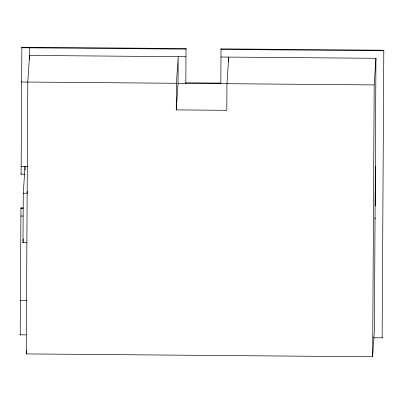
<?xml version="1.0" encoding="UTF-8"?>
<svg xmlns="http://www.w3.org/2000/svg" width="404" height="404" viewBox="0 0 404 404"><rect width="100%" height="100%" fill="white"/><g stroke="black" fill="none" stroke-linecap="round" stroke-linejoin="round"><path stroke-width="0.61" d="M26.179 334.881L20.2 334.83L20.952 207.873L23.174 207.893M24.997 174.22L21.109 174.19L21.861 47.228L186.042 48.586L185.81 83.35L185.85 82.81L220.842 83.103L220.806 83.638L221.033 48.879L383.8 50.222L382.139 337.83L373.321 337.754M26.881 242.693L22.993 242.663L23.27 193.228L25.038 166.615L25.018 170.124M220.958 57.02L375.947 58.302L374.407 330.159L372.639 356.772L26.25 353.904L27.79 82.047L29.558 55.434L185.961 56.732M29.532 59.772L29.598 47.829M176.275 109.898L176.427 83.28L178.194 56.666L178.043 83.285L176.275 109.898L226.806 110.317L226.957 83.699L228.725 57.085L228.699 61.418M372.639 356.772L374.18 84.916L375.947 58.302M375.215 205.964L375.432 167.796M375.361 205.53L375.518 177.371M375.503 205.591L375.523 204.333M21.861 47.228L21.826 47.768L186.007 49.126L186.042 48.586M21.665 81.451L21.629 81.992L176.427 83.28M21.109 174.19L21.144 173.649M20.952 207.873L20.917 208.413L23.134 208.429M22.993 242.663L23.24 238.941M27.28 191.405L27.159 193.258L23.27 193.228M20.2 334.83L20.235 334.295M26.25 353.904L26.457 350.808M221.033 48.879L220.998 49.414L383.765 50.763L383.8 50.222M375.316 169.513L375.508 166.635M375.038 218.948L375.114 217.801M382.139 337.83L382.174 337.289M178.043 83.285L374.18 84.916M21.154 166.584L27.815 166.635M20.872 216.019L23.094 216.034M20.392 300.606L26.972 300.662"/></g></svg>
